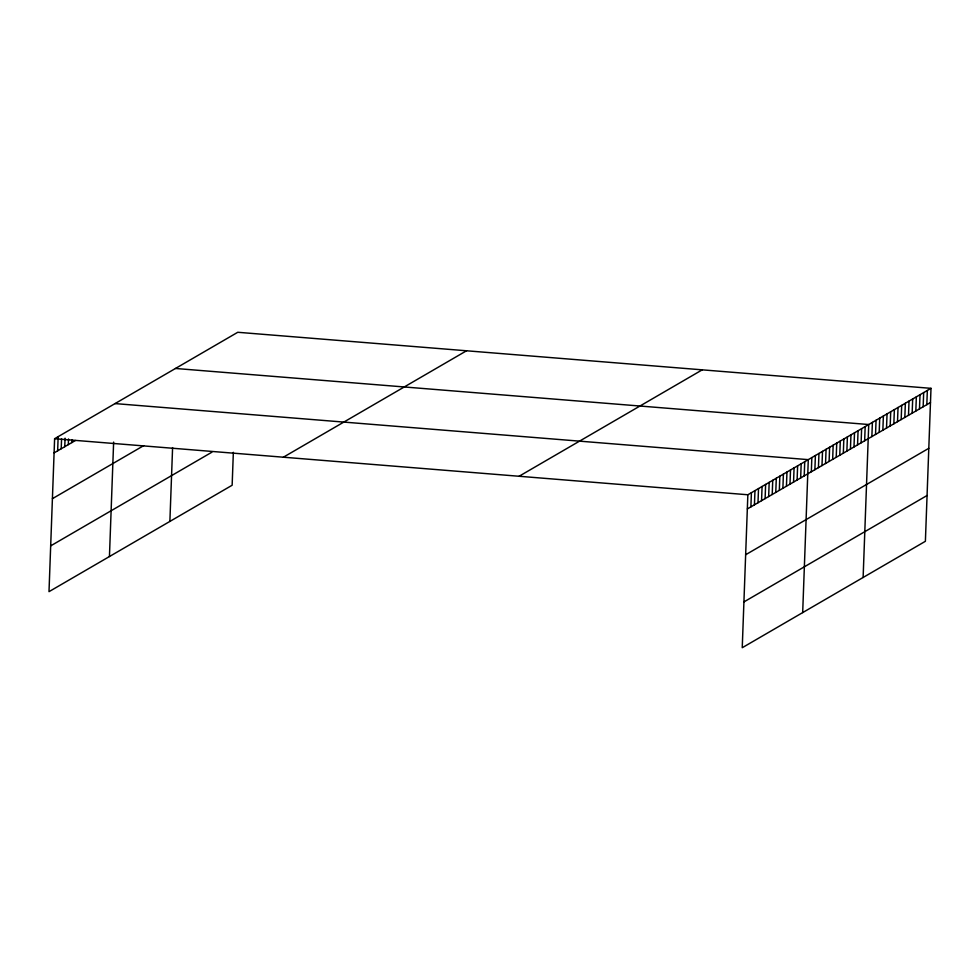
<?xml version="1.0" encoding="UTF-8"?>
<svg xmlns="http://www.w3.org/2000/svg" width="980" height="980" viewBox="0 0 980 980"><rect width="100%" height="100%" fill="white"/><g stroke="black" fill="none" stroke-linecap="round" stroke-linejoin="round"><path stroke-width="1.47" d="M931 388.337L747.85 494.765L742.24 647.719L925.389 541.291L931 388.337L237.76 332.281L54.611 438.709L49 591.663L232.15 485.235L233.35 452.319M57.649 450.825L58.163 436.639M61.201 448.754L61.569 438.832M64.754 446.684L65.072 438.183M68.306 444.626L68.514 438.954M71.871 442.556L71.969 439.726M109.442 556.542L113.631 442.09M169.883 521.421L172.59 447.615M750.888 506.88L751.403 492.695M754.441 504.81L754.967 490.625M757.993 502.74L758.52 488.567M761.558 500.682L762.073 486.497M765.111 498.612L765.625 484.426M768.663 496.554L769.178 482.368M772.216 494.484L772.742 480.298M775.768 492.413L776.295 478.228M779.333 490.355L779.847 476.17M782.885 488.285L783.4 474.1M786.438 486.215L786.965 472.041M789.99 484.157L790.517 469.971M793.555 482.087L794.07 467.901M797.108 480.016L797.622 465.843M800.66 477.958L801.175 463.773M804.213 475.888L804.739 461.702M802.681 612.598L808.292 459.645L115.052 403.589M811.33 471.76L811.844 457.574M814.882 469.69L815.397 455.504M818.435 467.632L818.962 453.446M821.987 465.561L822.514 451.376M825.552 463.491L826.067 449.305M829.105 461.433L829.619 447.248M832.657 459.363L833.172 445.177M836.21 457.293L836.736 443.119M839.762 455.235L840.289 441.049M843.327 453.164L843.841 438.979M846.879 451.094L847.394 436.921M850.432 449.036L850.959 434.851M853.984 446.966L854.511 432.78M857.549 444.896L858.064 430.722M861.102 442.838L861.616 428.652M864.654 440.767L865.169 426.582M863.123 577.477L868.733 424.524L175.481 368.468M871.869 436.578L872.396 422.392M875.532 434.446L876.059 420.261M879.195 432.315L879.721 418.142M882.858 430.196L883.384 416.01M886.52 428.064L887.047 413.879M890.183 425.933L890.71 411.747M893.846 423.801L894.373 409.615M897.509 421.682L898.035 407.496M901.171 419.55L901.698 405.365M904.834 417.419L905.361 403.233M908.497 415.287L909.024 401.102M912.16 413.168L912.686 398.983M915.822 411.037L916.349 396.851M919.485 408.905L920.012 394.72M923.16 406.774L923.675 392.588M926.823 404.654L927.337 390.469M54.084 452.882L75.423 440.498M52.406 498.685L143.656 445.655M50.678 545.872L211.852 452.209M283.379 457.207L466.529 350.779M519.082 476.268L702.231 369.84M747.336 508.939L930.486 402.523M745.658 554.741L928.795 448.313M743.918 601.928L927.068 495.5M54.611 438.709L747.85 494.765"/></g></svg>
